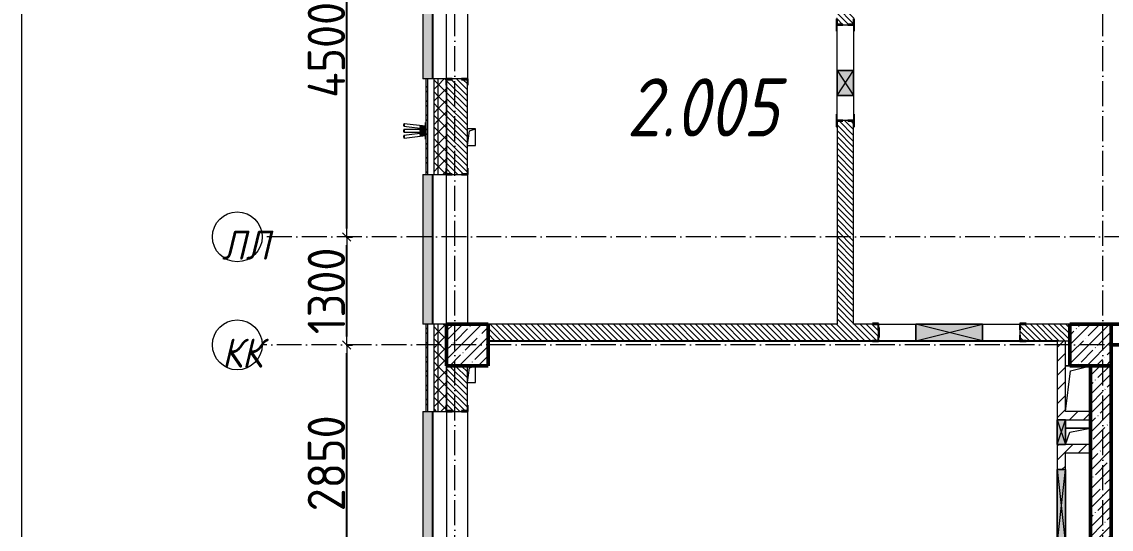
# Model space of a CAD drawing. Header units: millimetres. Extents: x -12989 to 629078, y -109036 to 555275.
# Drawn here: x 35697 to 48810, y 123277 to 129382 of the extents above; entities that cross this region are included whole.
import ezdxf

# ---------------------------------------------------------------- set-up
doc = ezdxf.new("R2010")
doc.units = ezdxf.units.MM
doc.linetypes.add('50_200_ШТРИХ_1Т_ш5_п1_п1_', pattern=[700, 500, -100, 0, -100])
for name, color, linetype, lineweight in [('A-____-____-DIMS', 7, 'Continuous', 9), ('A-DETL-GENF-OTLN', 7, 'Continuous', 9), ('A-FLOR-____-OTLN', 7, 'Continuous', 9), ('A-GENM-____-MCUT', 7, 'Continuous', 25), ('A-GENM-____-OTLN', 7, 'Continuous', 9), ('A-GENM-____-OTLN-1', 7, 'Continuous', 25), ('A-GLAZ-____-OTLN', 7, 'Continuous', 9), ('A-WALL-____-MCUT', 7, 'Continuous', 13), ('A-WALL-____-MCUT-1', 7, 'Continuous', 9), ('A-WALL-____-MCUT-2', 7, 'Continuous', 50), ('A-WALL-____-OTLN', 7, 'Continuous', 9), ('A-WALL-____-PATT-1', 7, 'Continuous', 9), ('A-WALL-FNSH-MCUT-1', 7, 'Continuous', 9), ('I-WALL-____-OTLN', 7, 'Continuous', 9), ('S-COLS-____-MCUT', 7, 'Continuous', 50), ('S-COLS-____-OTLN', 7, 'Continuous', 9), ('S-GRID-____-IDEN', 7, 'Continuous', 9), ('S-GRID-____-OTLN-1', 7, '50_200_ШТРИХ_1Т_ш5_п1_п1_', 9), ('Марки помещений', 7, 'Continuous', 9)]:
    doc.layers.add(name, color=color, linetype=linetype, lineweight=lineweight)
doc.layers.add('A-GLAZ-____-OTLN-1', color=7, linetype='Continuous', lineweight=9, true_color=0xc0c0c0)
doc.styles.add('ISOCPEUR_I_2', font='isocpeui.ttf', dxfattribs={"width": 0.85, "height": 2.3})
doc.styles.add('ISOCPEUR_I_9', font='isocpeui.ttf', dxfattribs={"width": 0.9, "height": 250})
doc.styles.add('СПДС', font='isocpeur.ttf', dxfattribs={"width": 0.9})
doc.dimstyles.new('Размера А3', dxfattribs={"dimtxt": 200, "dimasz": 100, "dimexe": 70, "dimexo": 100, "dimgap": 20, "dimtad": 1, "dimdec": 0, "dimrnd": 10, "dimzin": 0, "dimdsep": 46, "dimtxsty": 'СПДС', "dimblk": 'ARROWHEAD_6', "dimcen": 1, "dimclrd": 256, "dimclre": 256, "dimclrt": 256, "dimazin": 0, "dimtfac": 1, "dimtdec": 0, "dimtmove": 2, "dimatfit": 3, "dimfxl": 1, "dimtolj": 1, "dimtzin": 0, "dimarcsym": 0})
pattern_1 = [(135, (43259.71, 63713.66), (-35.35534, -35.35534), [])]
pattern_2 = [(45, (43259.71, 63713.66), (-84.85281, 84.85281), [])]
pattern_3 = [(45, (43259.71, 63713.66), (-70.71068, 70.71068), []), (135, (43259.71, 63713.66), (-70.71068, -70.71068), [])]

# ---------------------------------------------------------------- blocks, each defined once
blk = doc.blocks.new('BSC_Колонна _Прямоугольная - 500х500-V24-АР1_План отверстий 2 этажа в осях 1-64_Ю-ЯЯ')
at = {"layer": 'S-COLS-____-OTLN'}
h = blk.add_hatch(dxfattribs=at)
h.set_pattern_fill('FP_33', color=256, style=0, pattern_type=2)
h.set_pattern_definition([(45, (2200, -61781.04), (-114.04925, 114.04925), []), (45, (2314.05, -61781.04), (-114.04925, 114.04925), [201.613, -40.323, 3.353, -36.97])])
h.paths.add_polyline_path([(-250, -250), (250, -250), (250, 250), (-250, 250)], flags=0)
at = {"layer": 'S-COLS-____-MCUT'}
for p, q in [((250, 250), (-250, 250)), ((-250, 250), (-250, -250)), ((250, -250), (250, 250)), ((-250, -250), (250, -250))]:
    blk.add_line(p, q, dxfattribs=at)
blk = doc.blocks.new('BSC_Колонна _Прямоугольная - 500х500-V28-АР1_План отверстий 2 этажа в осях 1-64_Ю-ЯЯ')
at = {"layer": 'S-COLS-____-OTLN'}
h = blk.add_hatch(dxfattribs=at)
h.set_pattern_fill('FP_37', color=256, style=0, pattern_type=2)
h.set_pattern_definition([(45, (-5300, -61781.04), (-114.04925, 114.04925), []), (45, (-5185.95, -61781.04), (-114.04925, 114.04925), [201.613, -40.323, 3.353, -36.97])])
h.paths.add_polyline_path([(-250, -250), (250, -250), (250, 250), (-250, 250)], flags=0)
at = {"layer": 'S-COLS-____-MCUT'}
for p, q in [((250, 250), (-250, 250)), ((-250, 250), (-250, -250)), ((250, -250), (250, 250)), ((-250, -250), (250, -250))]:
    blk.add_line(p, q, dxfattribs=at)
blk = doc.blocks.new('Фахверк_СКБ_Уголок - 250_2700-27497298-АР1_План отверстий 2 этажа в осях 1-64_Ю-ЯЯ')
at = {"layer": 'A-GENM-____-MCUT'}
for p, q in [((200, 181), (125, 181)), ((125, 181), (125, 106)), ((131, 106), (131, 175)), ((131, 175), (200, 175)), ((200, 175), (200, 181)), ((125, 106), (131, 106)), ((131, -6), (125, -6)), ((125, -6), (125, -81)), ((125, -81), (200, -81)), ((131, -75), (131, -6)), ((200, -75), (131, -75)), ((200, -81), (200, -75))]:
    blk.add_line(p, q, dxfattribs=at)
blk = doc.blocks.new('154_Стойка_СКБ_Уголок - СМ-2180_200-28268025-АР1_План отверстий 2 этажа в осях 1-64_Ю-ЯЯ')
at = {"layer": 'A-GENM-____-MCUT'}
for p, q in [((125, 156), (125, 81)), ((200, 156), (125, 156)), ((131, 81), (131, 150)), ((131, 150), (200, 150)), ((200, 150), (200, 156)), ((125, 81), (131, 81)), ((131, 19), (125, 19)), ((125, 19), (125, -56)), ((131, -50), (131, 19)), ((125, -56), (200, -56)), ((200, -50), (131, -50)), ((200, -56), (200, -50))]:
    blk.add_line(p, q, dxfattribs=at)
blk = doc.blocks.new('Стойка_Влож_Уголок_Опорный - Уголок-28213941-АР1_План отверстий 2 этажа в осях 1-64_Ю-ЯЯ')
at = {"layer": 'A-GENM-____-OTLN'}
for p, q in [((-212, -6), (-212, 0)), ((0, 0), (0, -6)), ((-212, -75), (-212, -6)), ((-212, -6), (-206, -6)), ((-212, -75), (-206, -75)), ((-6, -6), (0, -6)), ((-6, -75), (0, -75)), ((0, -6), (0, -75))]:
    blk.add_line(p, q, dxfattribs=at)
blk = doc.blocks.new('Фахверк_СКБ_Уголок - 200_3550-28267367-АР1_План отверстий 2 этажа в осях 1-64_Ю-ЯЯ')
at = {"layer": 'A-GENM-____-MCUT'}
for p, q in [((200, 156), (125, 156)), ((125, 156), (125, 81)), ((131, 81), (131, 150)), ((131, 150), (200, 150)), ((200, 150), (200, 156)), ((125, 81), (131, 81)), ((131, 19), (125, 19)), ((125, 19), (125, -56)), ((131, -50), (131, 19)), ((125, -56), (200, -56)), ((200, -50), (131, -50)), ((200, -56), (200, -50))]:
    blk.add_line(p, q, dxfattribs=at)
blk = doc.blocks.new('154_Стойка_СКБ_Уголок - СМ-2480_200-28346303-АР1_План отверстий 2 этажа в осях 1-64_Ю-ЯЯ')
at = {"layer": 'A-GENM-____-MCUT'}
for p, q in [((125, 156), (125, 81)), ((200, 156), (125, 156)), ((131, 81), (131, 150)), ((131, 150), (200, 150)), ((200, 150), (200, 156)), ((125, 81), (131, 81)), ((131, 19), (125, 19)), ((125, 19), (125, -56)), ((131, -50), (131, 19)), ((125, -56), (200, -56)), ((200, -50), (131, -50)), ((200, -56), (200, -50))]:
    blk.add_line(p, q, dxfattribs=at)
blk = doc.blocks.new('Стойка_Влож_Полоса боковая - Полоса-V150-АР1_План отверстий 2 этажа в осях 1-64_Ю-ЯЯ')
at = {"layer": 'A-GENM-____-OTLN'}
for p, q in [((-5, 60), (0, 60)), ((-5, -60), (-5, 60)), ((0, 31), (0, -31)), ((0, -60), (-5, -60))]:
    blk.add_line(p, q, dxfattribs=at)
blk = doc.blocks.new('AR_Отверстие прямоугольное _в плите_ - AR_Отверстие прямоугольное _в плите_-V165-АР1_План отверстий 2 этажа в осях 1-64_Ю-ЯЯ')
at = {"layer": 'A-GENM-____-OTLN'}
for p, q in [((50, 100), (-50, 100)), ((-50, -100), (-25, 75)), ((-25, 75), (50, 100)), ((50, -100), (50, 100)), ((-50, -100), (50, -100))]:
    blk.add_line(p, q, dxfattribs=at)
blk = doc.blocks.new('AR_Отверстие прямоугольное _в плите_ - AR_Отверстие прямоугольное _в плите_-V188-АР1_План отверстий 2 этажа в осях 1-64_Ю-ЯЯ')
at = {"layer": 'A-GENM-____-OTLN'}
for p, q in [((150, 100), (-150, 100)), ((-150, -100), (-100, 50)), ((-100, 50), (150, 100))]:
    blk.add_line(p, q, dxfattribs=at)
blk = doc.blocks.new('AR_Отверстие прямоугольное _в плите_ - AR_Отверстие прямоугольное _в плите_-30552638-АР1_План отверстий 2 этажа в осях 1-64_Ю-ЯЯ')
at = {"layer": 'A-GENM-____-OTLN'}
for p, q in [((-100, 275), (-150, 275)), ((-90, 215), (150, 275)), ((-150, -275), (-90, 215))]:
    blk.add_line(p, q, dxfattribs=at)
blk = doc.blocks.new('Отлив_СКБ - Отлив витража_120_НВФ-31885689-АР1_План отверстий 2 этажа в осях 1-64_Ю-ЯЯ')
at = {"layer": 'A-GLAZ-____-OTLN-1'}
for points in [[(1800, 2), (1800, 120), (0, 120), (0, 2), (737, 2)], [(1800, 0), (1800, 2), (0, 2), (0, 0), (737, 0)]]:
    blk.add_hatch(color=256, dxfattribs=at).paths.add_polyline_path(points, flags=0)
at = {"layer": 'A-GLAZ-____-OTLN'}
for p, q in [((0, 83), (0, 120)), ((1800, 120), (0, 120)), ((0, 2), (1800, 2)), ((1800, 120), (1800, 83)), ((1800, 0), (0, 0))]:
    blk.add_line(p, q, dxfattribs=at)
blk = doc.blocks.new('Указатель_Флаги_По грани - Указатель_Флаги_По грани-31763482-АР1_План отверстий 2 этажа в осях 1-64_Ю-ЯЯ')
at = {"layer": 'A-GENM-____-OTLN'}
for p, q in [((-2963, 64413), (-2705, 64381)), ((-2705, 64411), (-2959, 64442)), ((-2769, 64399), (-2705, 64391)), ((-2705, 64401), (-2768, 64409)), ((-2705, 64257), (-2705, 64455)), ((-2705, 64455), (-2700, 64455)), ((-2705, 64371), (-2963, 64371)), ((-2963, 64341), (-2705, 64341)), ((-2705, 64331), (-2963, 64299)), ((-2959, 64270), (-2705, 64301)), ((-2705, 64361), (-2769, 64361)), ((-2769, 64351), (-2705, 64351)), ((-2705, 64321), (-2769, 64313)), ((-2768, 64303), (-2705, 64311)), ((-2700, 64257), (-2705, 64257))]:
    blk.add_line(p, q, dxfattribs=at)
for centre, major_axis, start_param, end_param in [((-2961, 64428), (1.8, 14.9), 1.570796, 4.712389), ((-2961, 64428), (1.8, 14.9), 4.712389, 7.853982), ((-2963, 64356), (0, 15), 4.712389, 7.853982), ((-2963, 64356), (0, 15), 1.570796, 4.712389), ((-2961, 64285), (-1.8, 14.9), 4.712389, 7.853982), ((-2961, 64285), (-1.8, 14.9), 1.570796, 4.712389)]:
    blk.add_ellipse(centre, major_axis=major_axis, ratio=0.422618, start_param=start_param, end_param=end_param, dxfattribs=at)
for points, knots in [([(-2768, 64409), (-2768, 64409), (-2768, 64409), (-2769, 64409), (-2770, 64409), (-2771, 64408), (-2771, 64408), (-2772, 64406), (-2773, 64405), (-2773, 64404)], [0.5555556, 0.5555556, 0.5555556, 0.5555556, 0.5833333, 0.6111111, 0.6666667, 0.7222222, 0.7777778, 0.8888889, 1, 1, 1, 1]), ([(-2773, 64404), (-2773, 64404), (-2773, 64402), (-2772, 64401), (-2772, 64400), (-2771, 64400), (-2770, 64399), (-2770, 64399), (-2769, 64399), (-2769, 64399)], [0, 0, 0, 0, 0.1111111, 0.2222222, 0.2777778, 0.3333333, 0.3888889, 0.4166667, 0.4444444, 0.4444444, 0.4444444, 0.4444444]), ([(-2769, 64361), (-2769, 64361), (-2770, 64361), (-2770, 64361), (-2770, 64361), (-2771, 64361), (-2771, 64360), (-2772, 64359), (-2773, 64358), (-2773, 64357), (-2773, 64356)], [0.5555556, 0.5555556, 0.5555556, 0.5555556, 0.5833333, 0.6111111, 0.6388889, 0.6666667, 0.7222222, 0.7777778, 0.8888889, 1, 1, 1, 1]), ([(-2773, 64356), (-2773, 64355), (-2773, 64354), (-2772, 64353), (-2772, 64352), (-2771, 64351), (-2770, 64351), (-2770, 64351), (-2769, 64351), (-2769, 64351)], [0, 0, 0, 0, 0.1111111, 0.2222222, 0.2777778, 0.3333333, 0.3888889, 0.4166667, 0.4444444, 0.4444444, 0.4444444, 0.4444444]), ([(-2769, 64313), (-2769, 64313), (-2770, 64313), (-2770, 64313), (-2771, 64313), (-2772, 64312), (-2772, 64311), (-2773, 64310), (-2773, 64308), (-2773, 64308)], [0.5555556, 0.5555556, 0.5555556, 0.5555556, 0.5833333, 0.6111111, 0.6666667, 0.7222222, 0.7777778, 0.8888889, 1, 1, 1, 1]), ([(-2773, 64308), (-2773, 64307), (-2772, 64306), (-2771, 64305), (-2771, 64304), (-2770, 64303), (-2769, 64303), (-2768, 64303), (-2768, 64303), (-2768, 64303)], [0, 0, 0, 0, 0.1111111, 0.2222222, 0.2777778, 0.3333333, 0.3888889, 0.4166667, 0.4444444, 0.4444444, 0.4444444, 0.4444444])]:
    blk.add_open_spline(points, degree=3, knots=knots, dxfattribs=at)
blk = doc.blocks.new('AR_Отверстие прямоугольное _в стене_ - AR_Отверстие прямоугольное _в стене__ОВ-36801996-АР1_План отверстий 2 этажа в осях 1-64_Ю-ЯЯ')
at = {"layer": 'A-GLAZ-____-OTLN'}
blk.add_hatch(color=256, dxfattribs=at).paths.add_polyline_path([(-450, -50), (450, -50), (450, 50), (-450, 50)], flags=0)
at = {"layer": 'A-DETL-GENF-OTLN'}
for p, q in [((-450, -50), (-450, 50)), ((-450, 50), (450, 50)), ((450, 50), (-450, -50)), ((-450, 50), (450, -50)), ((450, 50), (-450, 50)), ((-450, 50), (-450, -50)), ((450, 50), (450, -50)), ((450, -50), (450, 50)), ((450, -50), (-450, -50)), ((-450, -50), (450, -50))]:
    blk.add_line(p, q, dxfattribs=at)
blk = doc.blocks.new('AR_Отверстие прямоугольное _в стене__БезПР - AR_Отверстие прямоугольное _в стене__БезПР-36428461-АР1_План отверстий 2 этажа в осях 1-64_Ю-ЯЯ')
at = {"layer": 'A-GLAZ-____-OTLN'}
blk.add_hatch(color=256, dxfattribs=at).paths.add_polyline_path([(-150, -50), (150, -50), (150, 50), (-150, 50)], flags=0)
at = {"layer": 'A-DETL-GENF-OTLN'}
for p, q in [((-150, -50), (-150, 50)), ((-150, 50), (150, 50)), ((150, 50), (-150, -50)), ((-150, 50), (150, -50)), ((150, 50), (-150, 50)), ((-150, 50), (-150, -50)), ((150, 50), (150, -50)), ((150, -50), (150, 50)), ((150, -50), (-150, -50)), ((-150, -50), (150, -50))]:
    blk.add_line(p, q, dxfattribs=at)
blk = doc.blocks.new('AR_Отверстие прямоугольное _в стене__БезПР - AR_Отверстие прямоугольное _в стене__БезПР-36427769-АР1_План отверстий 2 этажа в осях 1-64_Ю-ЯЯ')
at = {"layer": 'A-GLAZ-____-OTLN'}
blk.add_hatch(color=256, dxfattribs=at).paths.add_polyline_path([(-150, -100), (150, -100), (150, 100), (-150, 100)], flags=0)
at = {"layer": 'A-DETL-GENF-OTLN'}
for p, q in [((-150, -100), (-150, 100)), ((-150, 100), (150, 100)), ((150, 100), (-150, -100)), ((-150, 100), (150, -100)), ((150, 100), (-150, 100)), ((-150, 100), (-150, -100)), ((150, 100), (150, -100)), ((150, -100), (150, 100)), ((150, -100), (-150, -100)), ((-150, -100), (150, -100))]:
    blk.add_line(p, q, dxfattribs=at)
at = {"layer": 'A-GLAZ-____-OTLN'}
blk.add_line((150, 100), (-150, 100), dxfattribs=at)
blk = doc.blocks.new('AR_Отверстие прямоугольное _в стене_ - AR_Отверстие прямоугольное _в стене__ОВ-36799175-АР1_План отверстий 2 этажа в осях 1-64_Ю-ЯЯ')
at = {"layer": 'A-GLAZ-____-OTLN'}
blk.add_hatch(color=256, dxfattribs=at).paths.add_polyline_path([(-400, 100), (-400, -100), (400, -100), (400, 100), (80, 100)], flags=0)
at = {"layer": 'A-DETL-GENF-OTLN'}
for p, q in [((-400, -100), (-400, 100)), ((-400, 100), (400, 100)), ((400, 100), (-400, -100)), ((-400, 100), (400, -100)), ((400, 100), (-400, 100)), ((-400, 100), (-400, -100)), ((400, 100), (400, -100)), ((400, -100), (400, 100)), ((400, -100), (-400, -100)), ((-400, -100), (400, -100))]:
    blk.add_line(p, q, dxfattribs=at)
blk = doc.blocks.new('Ось сетки - Круг_Ø6_00__ISO-2_5_0_9K_-25732049-АР1_План отверстий 2 этажа в осях 1-64_Ю-ЯЯ')
at = {"layer": 'S-GRID-____-IDEN'}
blk.add_circle((0, 0), 3, dxfattribs=at)
blk = doc.blocks.new('ARROWHEAD_6')
at = {"color": 0, "linetype": 'Continuous'}
for p, q in [((0, 0), (-1, 0)), ((-0.5, -0.5), (0.5, 0.5))]:
    blk.add_line(p, q, dxfattribs=at)
blk = doc.blocks.new('*D2746')
at = {"layer": 'A-____-____-DIMS', "lineweight": -2, "transparency": 16777216}
for p, q in [((-19249, 520797), (-19173, 520797)), ((-19243, 518047), (-19243, 520697)), ((-19249, 517947), (-19173, 517947))]:
    blk.add_line(p, q, dxfattribs=at)
at = {"layer": 'Defpoints', "color": 0, "transparency": 16777216}
for p in [(-19349, 520797), (-19243, 520797), (-19349, 517947)]:
    blk.add_point(p, dxfattribs=at)
at = {"layer": 'A-____-____-DIMS', "lineweight": -2, "transparency": 16777216, "xscale": 100, "yscale": 100, "zscale": 100}
for p, rotation in [((-19243, 520797), 90), ((-19243, 517947), 270)]:
    blk.add_blockref('ARROWHEAD_6', p, dxfattribs=dict(at, rotation=rotation))
at = {"layer": 'A-____-____-DIMS', "transparency": 16777216, "insert": (-19488, 519372), "char_height": 450, "width": 2.49, "attachment_point": 5, "rotation": 90, "style": 'СПДС'}
blk.add_mtext('\\A1;2850', dxfattribs=at)
blk = doc.blocks.new('*D2747')
at = {"layer": 'A-____-____-DIMS', "lineweight": -2, "transparency": 16777216}
for p, q in [((-19249, 522097), (-19173, 522097)), ((-19243, 520897), (-19243, 521997)), ((-19249, 520797), (-19173, 520797))]:
    blk.add_line(p, q, dxfattribs=at)
at = {"layer": 'Defpoints', "color": 0, "transparency": 16777216}
for p in [(-19349, 522097), (-19243, 522097), (-19349, 520797)]:
    blk.add_point(p, dxfattribs=at)
at = {"layer": 'A-____-____-DIMS', "lineweight": -2, "transparency": 16777216, "xscale": 100, "yscale": 100, "zscale": 100}
for p, rotation in [((-19243, 522097), 90), ((-19243, 520797), 270)]:
    blk.add_blockref('ARROWHEAD_6', p, dxfattribs=dict(at, rotation=rotation))
at = {"layer": 'A-____-____-DIMS', "transparency": 16777216, "insert": (-19488, 521447), "char_height": 450, "width": 2.3, "attachment_point": 5, "rotation": 90, "style": 'СПДС'}
blk.add_mtext('\\A1;1300', dxfattribs=at)
blk = doc.blocks.new('*D2748')
at = {"layer": 'A-____-____-DIMS', "lineweight": -2, "transparency": 16777216}
for p, q in [((-19249, 526597), (-19173, 526597)), ((-19243, 522197), (-19243, 526497)), ((-19249, 522097), (-19173, 522097))]:
    blk.add_line(p, q, dxfattribs=at)
at = {"layer": 'Defpoints', "color": 0, "transparency": 16777216}
for p in [(-19349, 526597), (-19243, 526597), (-19349, 522097)]:
    blk.add_point(p, dxfattribs=at)
at = {"layer": 'A-____-____-DIMS', "lineweight": -2, "transparency": 16777216, "xscale": 100, "yscale": 100, "zscale": 100}
for p, rotation in [((-19243, 526597), 90), ((-19243, 522097), 270)]:
    blk.add_blockref('ARROWHEAD_6', p, dxfattribs=dict(at, rotation=rotation))
at = {"layer": 'A-____-____-DIMS', "transparency": 16777216, "insert": (-19488, 524347), "char_height": 450, "width": 2.56, "attachment_point": 5, "rotation": 90, "style": 'СПДС'}
blk.add_mtext('\\A1;4500', dxfattribs=at)
blk = doc.blocks.new('2этаж')
at = {"layer": 'S-GRID-____-OTLN-1', "color": 251, "ltscale": 0.6, "true_color": 0x636466}
for p, q in [((-17941.7, 511907.5), (-17941.7, 549908.8)), ((-10141.7, 511907.5), (-10141.7, 549908.8)), ((88482.7, 522097), (-20260.4, 522097)), ((-4662.3, 520797), (-20260.4, 520797))]:
    blk.add_line(p, q, dxfattribs=at)
at = {"layer": 'S-GRID-____-IDEN', "xscale": 99.99999999999993, "yscale": 99.99999999999993, "zscale": 99.99999999999993, "rotation": 89.9999999999998}
for p in [(-20560.4, 522097), (-20560.4, 520797)]:
    blk.add_blockref('Ось сетки - Круг_Ø6_00__ISO-2_5_0_9K_-25732049-АР1_План отверстий 2 этажа в осях 1-64_Ю-ЯЯ', p, dxfattribs=at)
at = {"layer": 'S-GRID-____-IDEN', "char_height": 350, "width": 447.342, "attachment_point": 1, "style": 'ISOCPEUR_I_9'}
for s, insert in [('ЛЛ', (-20745.5, 522173.1)), ('КК', (-20745.5, 520873.1))]:
    blk.add_mtext(s, dxfattribs=dict(at, insert=insert))
at = {"layer": 'A-____-____-DIMS'}
for base, p1, p2, picture, middle in [((-19243.1, 526597), (-19349.1, 522097), (-19349.1, 526597), '*D2748', (-19488.1, 524347)), ((-19243.1, 522097), (-19349.1, 520797), (-19349.1, 522097), '*D2747', (-19488.1, 521447)), ((-19243.1, 520797), (-19349.1, 517947), (-19349.1, 520797), '*D2746', (-19488.1, 519372))]:
    dim = blk.add_linear_dim(base=base, p1=p1, p2=p2, angle=90, dimstyle='Размера А3', override={"dimtxt": 450}, dxfattribs=at)
    dim.commit()
    dim.dimension.update_dxf_attribs({"geometry": picture, "text_midpoint": middle})

msp = doc.modelspace()

# ---------------------------------------------------------------- hatches: boundary and pattern name
at = {"layer": 'A-WALL-____-PATT-1'}
h = msp.add_hatch(dxfattribs=at)
h.set_pattern_fill('FP_3', color=256, style=0, pattern_type=2)
h.set_pattern_definition([(45, (43259.71, 63713.66), (-85.53659, 85.53659), []), (45, (43316.74, 63713.66), (-85.53659, 85.53659), [])])
h.paths.add_polyline_path([(40559.7115, 118644.7006), (40579.7115, 118644.7006), (40579.7115, 119894.7006), (40559.7115, 119894.7006), (40559.7115, 119323.8381)], flags=0)
h.paths.add_polyline_path([(40579.7115, 121694.7006), (40579.7115, 122894.7006), (40559.7115, 122894.7006), (40559.7115, 121694.7006)], flags=0)
h.paths.add_polyline_path([(40579.7115, 124694.7006), (40579.7115, 125744.7006), (40559.7115, 125744.7006), (40559.7115, 124694.7006)], flags=0)
h.paths.add_polyline_path([(40579.7115, 127544.7006), (40579.7115, 128694.7006), (40559.7115, 128694.7006), (40559.7115, 127544.7006)], flags=0)
h.paths.add_polyline_path([(40579.7115, 130494.7006), (40579.7115, 131564.7006), (40559.7115, 131564.7006), (40559.7115, 130494.7006)], flags=0)
h = msp.add_hatch(dxfattribs=at)
h.set_pattern_fill('FP_1', color=256, style=0, pattern_type=2)
h.set_pattern_definition(pattern_3)
h.paths.add_polyline_path([(40659.7115, 118744.7006), (40709.7115, 118744.7006), (40709.7115, 119894.7006), (40659.7115, 119894.7006), (40659.7115, 119323.8381)], flags=0)
h.paths.add_polyline_path([(40659.7115, 121694.7006), (40709.7115, 121694.7006), (40709.7115, 122894.7006), (40659.7115, 122894.7006), (40659.7115, 122552.6628)], flags=0)
h.paths.add_polyline_path([(40659.7115, 124694.7006), (40709.7115, 124694.7006), (40709.7115, 125744.7006), (40659.7115, 125744.7006)], flags=0)
h.paths.add_polyline_path([(40709.7115, 127544.7006), (40709.7115, 128694.7006), (40659.7115, 128694.7006), (40659.7115, 127544.7006)], flags=0)
h.paths.add_polyline_path([(40659.7115, 130494.7006), (40709.7115, 130494.7006), (40709.7115, 131394.7006), (40659.7115, 131394.7006), (40659.7115, 130624.7246)], flags=0)
h = msp.add_hatch(dxfattribs=at)
h.set_pattern_fill('FP_1', color=256, style=0, pattern_type=2)
h.set_pattern_definition(pattern_3)
h.paths.add_polyline_path([(40709.7115, 118794.7006), (40809.7115, 118794.7006), (40809.7115, 119819.7006), (40803.7115, 119819.7006), (40803.7115, 119894.7006), (40709.7115, 119894.7006), (40709.7115, 119323.8381)], flags=0)
h.paths.add_polyline_path([(40809.7115, 122394.7027), (40809.7115, 122894.7006), (40709.7115, 122894.7006), (40709.7115, 122394.7006)], flags=0)
h.paths.add_polyline_path([(40803.7115, 121694.7006), (40803.7115, 121769.7006), (40809.7115, 121769.7006), (40809.7115, 122394.7027), (40709.7115, 122394.7006), (40709.7115, 121694.7006)], flags=0)
h.paths.add_polyline_path([(40803.7115, 124694.7006), (40803.7115, 124769.7006), (40809.7115, 124769.7006), (40809.7115, 125744.7006), (40709.7115, 125744.7006), (40709.7115, 124694.7006)], flags=0)
h.paths.add_polyline_path([(40803.7115, 127544.7006), (40803.7115, 127619.7006), (40809.7115, 127619.7006), (40809.7115, 128619.7006), (40803.7115, 128619.7006), (40803.7115, 128694.7006), (40709.7115, 128694.7006), (40709.7115, 127544.7006)], flags=0)
h.paths.add_polyline_path([(40709.7115, 130494.7006), (40803.7115, 130494.7006), (40803.7115, 130569.7006), (40809.7115, 130569.7006), (40809.7115, 131394.7006), (40709.7115, 131394.7006), (40709.7115, 130624.7246)], flags=0)
h = msp.add_hatch(dxfattribs=at)
h.set_pattern_fill('FP_6', color=256, style=0, pattern_type=2)
h.set_pattern_definition(pattern_1)
h.paths.add_polyline_path([(45709.7115, 125744.7006), (45709.7115, 128188.7006), (45640.7115, 128188.7006), (45640.7115, 128194.7006), (45578.7115, 128194.7006), (45578.7115, 128188.7006), (45509.7115, 128188.7006), (45509.7115, 125744.7006)], flags=0)
h.paths.add_polyline_path([(45640.7115, 129344.7006), (45640.7115, 129350.7006), (45709.7115, 129350.7006), (45709.7115, 131144.7006), (45509.7115, 131144.7006), (45509.7115, 129350.7006), (45578.7115, 129350.7006), (45578.7115, 129344.7006)], flags=0)
h = msp.add_hatch(dxfattribs=at)
h.set_pattern_fill('FP_6', color=256, style=0, pattern_type=2)
h.set_pattern_definition(pattern_1)
h.paths.add_polyline_path([(40878.7115, 127544.7006), (40990.7115, 127544.7006), (40990.7115, 127550.7006), (41059.7115, 127550.7006), (41059.7115, 128688.7006), (40990.7115, 128688.7006), (40990.7115, 128694.7006), (40878.7115, 128694.7006), (40878.7115, 128688.7006), (40809.7115, 128688.7006), (40809.7115, 127550.7006), (40878.7115, 127550.7006)], flags=0)
h.paths.add_polyline_path([(40990.7115, 130494.7006), (40990.7115, 130500.7006), (41059.7115, 130500.7006), (41059.7115, 130894.7006), (40809.7115, 130894.7006), (40809.7115, 130500.7006), (40878.7115, 130500.7006), (40878.7115, 130494.7006)], flags=0)
h = msp.add_hatch(dxfattribs=at)
h.set_pattern_fill('FP_6', color=256, style=0, pattern_type=2)
h.set_pattern_definition(pattern_1)
h.paths.add_polyline_path([(47715.7115, 125544.7006), (48309.7115, 125544.7006), (48309.7115, 125744.7006), (47715.7115, 125744.7006), (47715.7115, 125675.7006), (47709.7115, 125675.7006), (47709.7115, 125613.7006), (47715.7115, 125613.7006)], flags=0)
h.paths.add_polyline_path([(46003.7115, 125544.7006), (46003.7115, 125613.7006), (46009.7115, 125613.7006), (46009.7115, 125675.7006), (46003.7115, 125675.7006), (46003.7115, 125744.7006), (41309.7115, 125744.7006), (41309.7115, 125544.7006), (45934.7115, 125544.7006)], flags=0)
h = msp.add_hatch(dxfattribs=at)
h.set_pattern_fill('FP_4', color=256, style=0, pattern_type=2)
h.set_pattern_definition(pattern_2)
h.paths.add_polyline_path([(48259.7115, 122894.7006), (48259.7115, 123094.7006), (48159.7115, 123094.7006), (48159.7115, 122894.7006)], flags=0)
h.paths.add_polyline_path([(48259.7115, 123994.7006), (48259.7115, 124294.7006), (48159.7115, 124294.7006), (48159.7115, 123994.7006), (48244.3268, 123994.7006)], flags=0)
h.paths.add_polyline_path([(48259.7115, 124594.7006), (48259.7115, 125544.7006), (48159.7115, 125544.7006), (48159.7115, 124594.7006), (48235.7115, 124594.7006)], flags=0)
h = msp.add_hatch(dxfattribs=at)
h.set_pattern_fill('FP_6', color=256, style=0, pattern_type=2)
h.set_pattern_definition(pattern_1)
h.paths.add_polyline_path([(40990.7115, 124694.7006), (40990.7115, 124700.7006), (41059.7115, 124700.7006), (41059.7115, 125244.7006), (40809.7115, 125244.7006), (40809.7115, 124700.7006), (40878.7115, 124700.7006), (40878.7115, 124694.7006)], flags=0)
h = msp.add_hatch(dxfattribs=at)
h.set_pattern_fill('FP_13', color=256, style=0, pattern_type=2)
h.set_pattern_definition([(45, (43259.71, 63713.66), (-114.04925, 114.04925), []), (45, (43373.76, 63713.66), (-114.04925, 114.04925), [201.612, -40.322, 3.353, -36.97])])
h.paths.add_polyline_path([(48809.7115, 122894.7006), (48809.7115, 125244.7006), (48559.7115, 125244.7006), (48559.7115, 122894.7006)], flags=0)
h = msp.add_hatch(dxfattribs=at)
h.set_pattern_fill('FP_4', color=256, style=0, pattern_type=2)
h.set_pattern_definition(pattern_2)
h.paths.add_polyline_path([(48559.7115, 124594.7006), (48559.7115, 124694.7006), (48259.7115, 124694.7006), (48259.7115, 124594.7006), (48547.0324, 124594.7006)], flags=0)
h = msp.add_hatch(dxfattribs=at)
h.set_pattern_fill('FP_4', color=256, style=0, pattern_type=2)
h.set_pattern_definition(pattern_2)
h.paths.add_polyline_path([(48559.7115, 124194.7006), (48559.7115, 124294.7006), (48259.7115, 124294.7006), (48259.7115, 124194.7006), (48547.0324, 124194.7006)], flags=0)

# ---------------------------------------------------------------- linework, layer by layer
at = {"color": 1, "lineweight": 0}
msp.add_lwpolyline([(35696.9246, 156516.3825), (148932.9246, 156516.3825), (148932.9246, 57688.3825), (35696.9246, 57688.3825)], close=True, dxfattribs=at)
msp.add_lwpolyline([(41309.7115, 125544.7006), (48159.7115, 125544.7006)])
at = {"layer": 'A-FLOR-____-OTLN'}
for p, q in [((48259.7115, 125244.7006), (48309.7115, 125244.7006)), ((48259.7115, 124494.7006), (48559.7115, 124494.7006))]:
    msp.add_line(p, q, dxfattribs=at)
at = {"layer": 'A-WALL-____-MCUT'}
for p, q in [((45578.7115, 129344.7006), (45640.7115, 129344.7006)), ((40803.7115, 128694.7006), (40579.7115, 128694.7006)), ((40579.7115, 128694.7006), (40579.7115, 127544.7006)), ((40990.7115, 128694.7006), (40878.7115, 128694.7006)), ((41059.7115, 127619.7006), (41059.7115, 128619.7006)), ((45509.7115, 128119.7006), (45509.7115, 125744.7006)), ((45640.7115, 128194.7006), (45578.7115, 128194.7006)), ((45709.7115, 125744.7006), (45709.7115, 128119.7006)), ((40579.7115, 127544.7006), (40803.7115, 127544.7006)), ((40878.7115, 127544.7006), (40990.7115, 127544.7006)), ((40809.7115, 125744.7006), (40579.7115, 125744.7006)), ((40579.7115, 125744.7006), (40579.7115, 124694.7006)), ((45509.7115, 125744.7006), (41309.7115, 125744.7006)), ((45934.7115, 125744.7006), (45709.7115, 125744.7006)), ((47709.7115, 125675.7006), (47709.7115, 125613.7006)), ((48309.7115, 125744.7006), (47784.7115, 125744.7006)), ((41309.7115, 125544.7006), (45934.7115, 125544.7006)), ((47784.7115, 125544.7006), (48309.7115, 125544.7006)), ((41059.7115, 124769.7006), (41059.7115, 125244.7006)), ((40579.7115, 124694.7006), (40803.7115, 124694.7006)), ((40878.7115, 124694.7006), (40990.7115, 124694.7006))]:
    msp.add_line(p, q, dxfattribs=at)
at = {"layer": 'A-WALL-____-MCUT-1'}
for p, q in [((40659.7115, 127544.7006), (40659.7115, 128694.7006)), ((40709.7115, 127544.7006), (40709.7115, 128694.7006)), ((40809.7115, 128619.7006), (40809.7115, 127619.7006)), ((40809.7115, 127619.7006), (40809.7115, 128619.7006)), ((40659.7115, 124694.7006), (40659.7115, 125744.7006)), ((40709.7115, 124694.7006), (40709.7115, 125744.7006)), ((40809.7115, 125244.7006), (40809.7115, 124769.7006)), ((40809.7115, 124769.7006), (40809.7115, 125244.7006))]:
    msp.add_line(p, q, dxfattribs=at)
at = {"layer": 'A-WALL-____-MCUT-2'}
for p, q in [((49059.7115, 125744.7006), (48809.7115, 125744.7006)), ((48809.7115, 125494.7006), (49059.7115, 125494.7006)), ((48559.7115, 125244.7006), (48559.7115, 122894.7006)), ((48809.7115, 122894.7006), (48809.7115, 125244.7006))]:
    msp.add_line(p, q, dxfattribs=at)
at = {"layer": 'A-WALL-____-OTLN'}
for p, q in [((40809.7115, 128694.7006), (40809.7115, 130494.7006)), ((41059.7115, 130494.7006), (41059.7115, 128694.7006)), ((40809.7115, 125744.7006), (40809.7115, 127544.7006)), ((41059.7115, 127544.7006), (41059.7115, 125744.7006)), ((40809.7115, 124694.7006), (40809.7115, 122894.7006)), ((41059.7115, 124694.7006), (41059.7115, 122894.7006))]:
    msp.add_line(p, q, dxfattribs=at)
at = {"layer": 'A-WALL-FNSH-MCUT-1'}
for p, q in [((40559.7115, 128694.7006), (40559.7115, 127544.7006)), ((40579.7115, 128694.7006), (40559.7115, 128694.7006)), ((40559.7115, 127544.7006), (40579.7115, 127544.7006)), ((40559.7115, 125744.7006), (40559.7115, 124694.7006)), ((40579.7115, 125744.7006), (40559.7115, 125744.7006)), ((48159.7115, 125544.7006), (48159.7115, 124594.7006)), ((48259.7115, 124694.7006), (48259.7115, 125544.7006)), ((40559.7115, 124694.7006), (40579.7115, 124694.7006)), ((48559.7115, 124694.7006), (48259.7115, 124694.7006)), ((48259.7115, 124594.7006), (48559.7115, 124594.7006)), ((48159.7115, 124294.7006), (48159.7115, 123994.7006)), ((48559.7115, 124294.7006), (48259.7115, 124294.7006)), ((48259.7115, 123994.7006), (48259.7115, 124194.7006)), ((48259.7115, 124194.7006), (48559.7115, 124194.7006))]:
    msp.add_line(p, q, dxfattribs=at)
at = {"layer": 'I-WALL-____-OTLN'}
for p, q in [((45509.7115, 128794.7006), (45509.7115, 129344.7006)), ((45709.7115, 129344.7006), (45709.7115, 128794.7006)), ((45509.7115, 128194.7006), (45509.7115, 128494.7006)), ((45709.7115, 128494.7006), (45709.7115, 128194.7006)), ((46009.7115, 125744.7006), (46459.7115, 125744.7006)), ((47259.7115, 125744.7006), (47709.7115, 125744.7006)), ((46459.7115, 125544.7006), (46009.7115, 125544.7006)), ((47709.7115, 125544.7006), (47259.7115, 125544.7006))]:
    msp.add_line(p, q, dxfattribs=at)

# ---------------------------------------------------------------- block references
msp.add_blockref('2этаж', (58851.3748, -395302.2823))
at = {"layer": 'A-GENM-____-OTLN'}
for name, p in [('Стойка_Влож_Уголок_Опорный - Уголок-28213941-АР1_План отверстий 2 этажа в осях 1-64_Ю-ЯЯ', (45715.7115, 129344.7006)), ('Указатель_Флаги_По грани - Указатель_Флаги_По грани-31763482-АР1_План отверстий 2 этажа в осях 1-64_Ю-ЯЯ', (43259.7115, 63713.6587)), ('AR_Отверстие прямоугольное _в плите_ - AR_Отверстие прямоугольное _в плите_-V165-АР1_План отверстий 2 этажа в осях 1-64_Ю-ЯЯ', (41109.7115, 127994.7006)), ('AR_Отверстие прямоугольное _в плите_ - AR_Отверстие прямоугольное _в плите_-V165-АР1_План отверстий 2 этажа в осях 1-64_Ю-ЯЯ', (41109.7115, 125144.3531)), ('AR_Отверстие прямоугольное _в плите_ - AR_Отверстие прямоугольное _в плите_-30552638-АР1_План отверстий 2 этажа в осях 1-64_Ю-ЯЯ', (48409.7115, 124969.7006)), ('AR_Отверстие прямоугольное _в плите_ - AR_Отверстие прямоугольное _в плите_-V188-АР1_План отверстий 2 этажа в осях 1-64_Ю-ЯЯ', (48409.7115, 124394.7006))]:
    msp.add_blockref(name, p, dxfattribs=at)
at = {"layer": 'A-GENM-____-OTLN', "rotation": 180}
for name, p in [('Стойка_Влож_Уголок_Опорный - Уголок-28213941-АР1_План отверстий 2 этажа в осях 1-64_Ю-ЯЯ', (45503.7115, 128194.7006)), ('Стойка_Влож_Полоса боковая - Полоса-V150-АР1_План отверстий 2 этажа в осях 1-64_Ю-ЯЯ', (46009.7115, 125644.7006))]:
    msp.add_blockref(name, p, dxfattribs=at)
at = {"layer": 'A-GENM-____-OTLN-1'}
for name, p, rotation in [('154_Стойка_СКБ_Уголок - СМ-2180_200-28268025-АР1_План отверстий 2 этажа в осях 1-64_Ю-ЯЯ', (45659.7115, 129219.7006), 89.99999999999991), ('Фахверк_СКБ_Уголок - 250_2700-27497298-АР1_План отверстий 2 этажа в осях 1-64_Ю-ЯЯ', (40884.7115, 128819.7006), 269.9999999999999), ('154_Стойка_СКБ_Уголок - СМ-2180_200-28268025-АР1_План отверстий 2 этажа в осях 1-64_Ю-ЯЯ', (45559.7115, 128319.7006), 269.9999999999999), ('Фахверк_СКБ_Уголок - 250_2700-27497298-АР1_План отверстий 2 этажа в осях 1-64_Ю-ЯЯ', (40984.7115, 127419.7006), 89.99999999999991), ('154_Стойка_СКБ_Уголок - СМ-2480_200-28346303-АР1_План отверстий 2 этажа в осях 1-64_Ю-ЯЯ', (46134.7115, 125694.7006), 180), ('Фахверк_СКБ_Уголок - 250_2700-27497298-АР1_План отверстий 2 этажа в осях 1-64_Ю-ЯЯ', (40984.7115, 124569.7006), 89.99999999999991)]:
    msp.add_blockref(name, p, dxfattribs=dict(at, rotation=rotation))
msp.add_blockref('Фахверк_СКБ_Уголок - 200_3550-28267367-АР1_План отверстий 2 этажа в осях 1-64_Ю-ЯЯ', (47584.7115, 125594.7006), dxfattribs=at)
at = {"layer": 'A-GLAZ-____-OTLN'}
for name, p, rotation in [('Отлив_СКБ - Отлив витража_120_НВФ-31885689-АР1_План отверстий 2 этажа в осях 1-64_Ю-ЯЯ', (40642.7115, 128694.7006), 90), ('AR_Отверстие прямоугольное _в стене__БезПР - AR_Отверстие прямоугольное _в стене__БезПР-36427769-АР1_План отверстий 2 этажа в осях 1-64_Ю-ЯЯ', (45609.7115, 128644.7006), 89.99999999999991), ('Отлив_СКБ - Отлив витража_120_НВФ-31885689-АР1_План отверстий 2 этажа в осях 1-64_Ю-ЯЯ', (40642.7115, 125744.7006), 90), ('AR_Отверстие прямоугольное _в стене_ - AR_Отверстие прямоугольное _в стене__ОВ-36799175-АР1_План отверстий 2 этажа в осях 1-64_Ю-ЯЯ', (46859.7115, 125644.7006), 180), ('Отлив_СКБ - Отлив витража_120_НВФ-31885689-АР1_План отверстий 2 этажа в осях 1-64_Ю-ЯЯ', (40642.7115, 122894.7006), 90), ('AR_Отверстие прямоугольное _в стене__БезПР - AR_Отверстие прямоугольное _в стене__БезПР-36428461-АР1_План отверстий 2 этажа в осях 1-64_Ю-ЯЯ', (48209.7115, 124444.7006), 90.0000000000001), ('AR_Отверстие прямоугольное _в стене_ - AR_Отверстие прямоугольное _в стене__ОВ-36801996-АР1_План отверстий 2 этажа в осях 1-64_Ю-ЯЯ', (48209.7115, 123544.7006), 90.0000000000001)]:
    msp.add_blockref(name, p, dxfattribs=dict(at, rotation=rotation))
at = {"layer": 'S-COLS-____-OTLN'}
for name, p in [('BSC_Колонна _Прямоугольная - 500х500-V24-АР1_План отверстий 2 этажа в осях 1-64_Ю-ЯЯ', (41059.7115, 125494.7006)), ('BSC_Колонна _Прямоугольная - 500х500-V28-АР1_План отверстий 2 этажа в осях 1-64_Ю-ЯЯ', (48559.7115, 125494.7006))]:
    msp.add_blockref(name, p, dxfattribs=at)

# ---------------------------------------------------------------- texts
at = {"layer": 'Марки помещений', "insert": (42976.9246, 128702.2809), "char_height": 700, "width": 785.65375, "attachment_point": 1, "style": 'ISOCPEUR_I_2'}
msp.add_mtext('2.005', dxfattribs=at)

doc.saveas('drawing.dxf')
